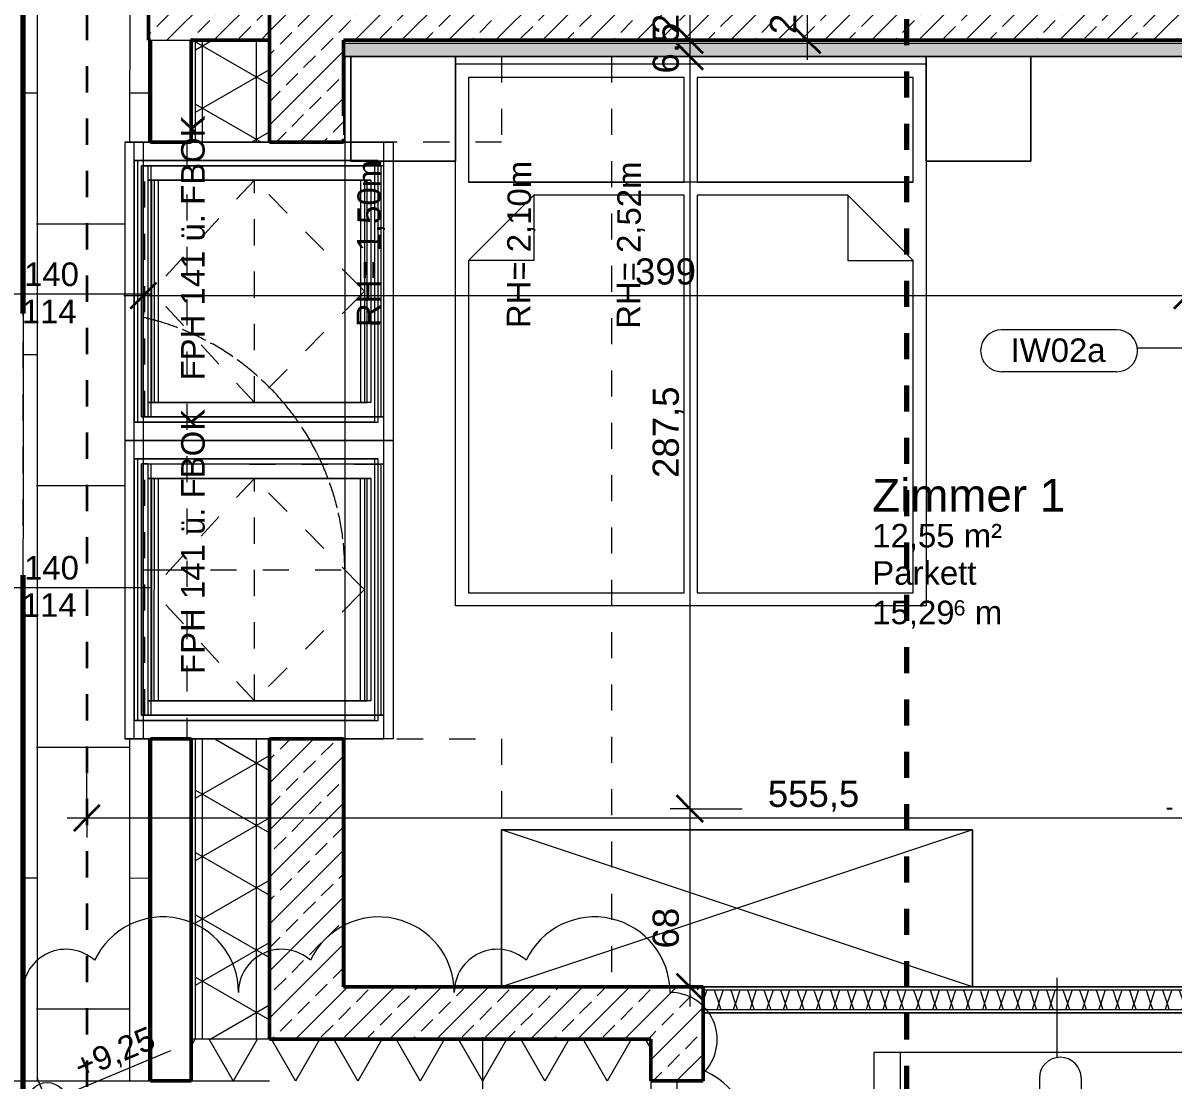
# Model space of a CAD drawing. Header units: metres. Extents: x -67.4 to -27.2, y 43.9 to 89.6.
# Drawn here: x -54.348 to -49.952, y 71.719 to 75.762 of the extents above; entities that cross this region are included whole.
import ezdxf

# ---------------------------------------------------------------- set-up
doc = ezdxf.new("R2010")
doc.units = ezdxf.units.M
for name, pattern in [('Achse', [0.009, 0.005, -0.002, 0, -0.002]), ('Strich Punkt Mittel', [0.015875, 0.00635, -0.004763, 0, -0.004763]), ('Verdeckt', [0.003, 0.002, -0.001]), ('Verdeckt Oben', [0.00225, 0.0015, -0.00075])]:
    doc.linetypes.add(name, pattern=pattern)
for name, color, linetype, lineweight in [('A-DETL-GENF_', 92, 'Continuous', 13), ('A-GLAZ-IDEN_', 152, 'Continuous', 9), ('A-ROOF', 132, 'Continuous', 35), ('A-ROOF-FNSH', 132, 'Continuous', 35), ('A-ROOF-PATT', 132, 'Continuous', 35), ('A_2D', 7, 'Continuous', 13), ('A_Bemassung-50_', 4, 'Continuous', 9), ('A_Bemassung_', 4, 'Continuous', 9), ('A_Beschriftung_', 7, 'Continuous', 9), ('A_Dach', 7, 'Continuous', 13), ('A_Decken', 8, 'Continuous', 13), ('A_Fenster', 7, 'Continuous', 13), ('A_Moebel', 6, 'Continuous', 13), ('A_Raeume', 7, 'Continuous', 13), ('A_Raeume_', 7, 'Continuous', 5), ('A_Raeume_Beschriftung_', 7, 'Continuous', 9), ('A_Raster_', 1, 'Continuous', 9), ('A_Waende', 7, 'Continuous', 13), ('G-ANNO-DIMS_', 111, 'Continuous', 9), ('G-ANNO-REVC_', 71, 'Continuous', 9), ('G-ANNO-SYMB_', 111, 'Continuous', 9), ('Text', 90, 'Continuous', 9)]:
    doc.layers.add(name, color=color, linetype=linetype, lineweight=lineweight)
doc.styles.add('Arial_2', font='arial.ttf', dxfattribs={"height": 0.09})
doc.styles.add('Arial_3', font='arial.ttf', dxfattribs={"height": 0.05849})
doc.styles.add('Arial_4', font='arial.ttf', dxfattribs={"height": 0.125})
doc.styles.add('Arial_5', font='arial.ttf', dxfattribs={"height": 0.1})
doc.dimstyles.new('WGA-Bemaßung', dxfattribs={"dimscale": 0.3048, "dimtxt": 0.102026, "dimasz": 0.328084, "dimexe": 0.246063, "dimexo": 0.0625, "dimgap": 0.04101, "dimtad": 1, "dimdec": 1, "dimlfac": 100, "dimrnd": 0.5, "dimdsep": 46, "dimtxsty": 'Arial_5', "dimblk1": 'OBLIQUE', "dimblk2": 'OBLIQUE', "dimsah": 1, "dimcen": 0.09, "dimdle": 0.246063, "dimazin": 2, "dimtfac": 1, "dimtdec": 4, "dimtix": 1, "dimtmove": 0, "dimatfit": 3, "dimfxl": 0.656168, "dimfxlon": 1, "dimtvp": 1, "dimtolj": 1, "dimtzin": 0, "dimarcsym": 2})
doc.dimstyles.new('WGA-Bemaßung_4', dxfattribs={"dimscale": 0.3048, "dimtxt": 0.102026, "dimasz": 0.328084, "dimexe": 0.246063, "dimexo": 0.0625, "dimgap": 0.04101, "dimtad": 1, "dimdec": 1, "dimlfac": 100, "dimrnd": 0.5, "dimdsep": 46, "dimtxsty": 'Arial_5', "dimblk1": 'OBLIQUE', "dimblk2": 'OBLIQUE', "dimsah": 1, "dimcen": 0.09, "dimdle": 0.246063, "dimazin": 2, "dimtfac": 1, "dimtdec": 4, "dimtix": 1, "dimtmove": 2, "dimatfit": 3, "dimfxl": 0.656168, "dimfxlon": 1, "dimtvp": 1, "dimtolj": 1, "dimtzin": 0, "dimarcsym": 2})
doc.dimstyles.new('WGA-Bemaßung_5', dxfattribs={"dimscale": 0.3048, "dimtxt": 0.102026, "dimasz": 0.328084, "dimexe": 0.246063, "dimexo": 0.0625, "dimgap": 0.04101, "dimtad": 1, "dimdec": 1, "dimlfac": 100, "dimrnd": 0.5, "dimdsep": 46, "dimtxsty": 'Arial_5', "dimblk1": 'OBLIQUE', "dimblk2": 'OBLIQUE', "dimsah": 1, "dimcen": 0.09, "dimdle": 0.246063, "dimazin": 2, "dimtfac": 1, "dimtdec": 4, "dimtix": 1, "dimtmove": 0, "dimatfit": 3, "dimfxl": 0.656168, "dimfxlon": 1, "dimtvp": 1, "dimtolj": 1, "dimtzin": 0, "dimarcsym": 2})
pattern_1 = [(45, (0, 0), (-0.08980256, 0.08980256), []), (45, (0.0898, 0), (-0.08980256, 0.08980256), [0.0635, -0.03175])]

# ---------------------------------------------------------------- blocks, each defined once
blk = doc.blocks.new('Moeb_Schrank - Schrank_2m_60cm-3841141-263_PP_03DG_BT2')
at = {"layer": 'A_Moebel', "color": 8}
for p, q in [((0, 0), (1.8, -0.6)), ((0, -0.6), (1.8, 0)), ((1.8, 0), (0, 0)), ((0, 0), (0, -0.6)), ((0, -0.6), (0, 0)), ((0, 0), (1.0296, 0)), ((1.8, -0.6), (1.8, 0)), ((1.8, -0.0001), (1.8, -0.6)), ((0, -0.6), (1.8, -0.6)), ((1.8, -0.6), (0, -0.6))]:
    blk.add_line(p, q, dxfattribs=at)
blk = doc.blocks.new('Moeb_Bett - Doppelbett 180x210-3788404-263_PP_03DG_BT2')
at = {"layer": 'A_Moebel', "color": 8}
for p, q in [((-0.9, 1.05), (0.9, 1.05)), ((-0.9, -1.05), (-0.9, 1.05)), ((0.9, 1.05), (0.9, -1.05)), ((-0.025, 1), (-0.85, 1)), ((-0.85, 1), (-0.85, -0.27)), ((-0.025, -0.52), (-0.025, 1)), ((0.85, 1), (0.025, 1)), ((0.025, 1), (0.025, -0.52)), ((0.85, -0.27), (0.85, 1)), ((-0.6, -0.27), (-0.85, -0.27)), ((-0.85, -0.27), (-0.6, -0.52)), ((-0.6, -0.52), (-0.6, -0.27)), ((0.6, -0.27), (0.85, -0.27)), ((0.6, -0.52), (0.6, -0.27)), ((0.85, -0.27), (0.6, -0.52)), ((-0.6, -0.52), (-0.025, -0.52)), ((0.025, -0.52), (0.6, -0.52)), ((-0.025, -0.57), (-0.85, -0.57)), ((-0.85, -0.57), (-0.85, -0.97)), ((-0.85, -0.57), (0.85, -0.57)), ((-0.025, -0.97), (-0.025, -0.57)), ((0.85, -0.57), (0.025, -0.57)), ((0.025, -0.57), (0.025, -0.97)), ((0.85, -0.97), (0.85, -0.57)), ((-0.9, -0.65), (-1.3, -0.65)), ((-1.3, -0.65), (-1.3, -1.05)), ((-1.3, -1.05), (-1.3, -0.65)), ((-1.3, -0.65), (-0.9, -0.65)), ((-0.9, -1.05), (-0.9, -0.65)), ((-0.9, -0.65), (-0.9, -1.05)), ((1.1383, -0.65), (0.9, -0.65)), ((0.9, -0.65), (0.9, -1.05)), ((0.9, -1.05), (0.9, -0.65)), ((0.9, -0.65), (1.1383, -0.65)), ((1.1949, -0.65), (1.1383, -0.65)), ((1.1383, -0.65), (1.1949, -0.65)), ((1.3, -0.65), (1.1949, -0.65)), ((1.1949, -0.65), (1.3, -0.65)), ((1.3, -0.6525), (1.3, -0.65)), ((1.3, -0.65), (1.3, -0.6525)), ((1.3, -0.7225), (1.3, -0.6525)), ((1.3, -0.6525), (1.3, -0.7225)), ((1.3, -1.05), (1.3, -0.7225)), ((1.3, -0.7225), (1.3, -1.05)), ((-0.85, -0.97), (-0.025, -0.97)), ((0.025, -0.97), (0.85, -0.97)), ((-1.1092, -1.05), (-0.9, -1.05)), ((-0.9, -1.05), (-1.1092, -1.05)), ((-0.9, -1.02), (0.9, -1.02)), ((0.9, -1.05), (0.9801, -1.05)), ((0.9801, -1.05), (0.9, -1.05))]:
    blk.add_line(p, q, dxfattribs=at)
blk = doc.blocks.new('Fens_Dach_1tlg1 - KF_1140X1400-V7-263_PP_03DG_BT2')
at = {"layer": 'A_Fenster'}
for p, q in [((-53.9589, 75.3067), (-53.9589, 74.1667)), ((-52.9689, 75.3066), (-53.9589, 75.3067)), ((-53.9589, 75.3067), (-53.9235, 75.3067)), ((-53.9235, 75.3067), (-52.9336, 75.3066)), ((-53.9235, 75.2367), (-53.9235, 75.3067)), ((-52.969, 74.1666), (-52.9689, 75.3066)), ((-52.9336, 75.3066), (-52.9689, 75.3066)), ((-52.9336, 75.3066), (-52.9336, 74.1666)), ((-53.9236, 74.2367), (-53.9235, 75.2367)), ((-53.9235, 75.2367), (-53.9236, 74.2367)), ((-53.9235, 75.2367), (-53.0043, 75.2366)), ((-53.9094, 75.2367), (-53.9235, 75.2367)), ((-53.9094, 74.2367), (-53.9094, 75.2367)), ((-52.9901, 75.2366), (-53.9094, 75.2367)), ((-53.0043, 75.2366), (-52.9901, 75.2366)), ((-53.0043, 75.2366), (-53.0043, 74.2366)), ((-52.9902, 74.2366), (-52.9901, 75.2366)), ((-53.8953, 74.2567), (-53.8952, 75.2167)), ((-53.8952, 75.2167), (-53.8953, 74.2567)), ((-53.8952, 75.2167), (-53.0043, 75.2166)), ((-53.8952, 75.2167), (-53.8599, 75.2167)), ((-53.8952, 75.2167), (-53.0043, 75.2166)), ((-53.8705, 75.2167), (-53.8952, 75.2167)), ((-53.8705, 75.2167), (-53.8705, 75.1617)), ((-53.0043, 75.2166), (-53.8705, 75.2167)), ((-53.8599, 75.2167), (-53.8599, 74.2567)), ((-53.0043, 75.2166), (-53.8599, 75.2167)), ((-53.0043, 75.2166), (-53.0043, 74.2566)), ((-52.9901, 75.2166), (-53.0043, 75.2166)), ((-52.9901, 75.2166), (-53.0043, 75.2166)), ((-53.0043, 75.2166), (-52.9901, 75.2166)), ((-53.0043, 75.2166), (-53.0043, 74.2566)), ((-52.9901, 75.2166), (-53.0043, 75.2166)), ((-52.9795, 75.2166), (-52.9901, 75.2166)), ((-52.9689, 75.2166), (-52.9901, 75.2166)), ((-52.9901, 75.2166), (-52.9795, 75.2166)), ((-52.9795, 75.2166), (-52.9901, 75.2166)), ((-52.9796, 74.2566), (-52.9795, 75.2166)), ((-52.9689, 75.2166), (-52.9795, 75.2166)), ((-52.969, 74.2566), (-52.9689, 75.2166)), ((-53.8705, 75.1617), (-53.8705, 74.3117)), ((-53.8705, 75.1617), (-53.856, 75.1617)), ((-53.8705, 75.1617), (-53.8705, 74.3117)), ((-53.0573, 75.1616), (-53.8705, 75.1617)), ((-53.8461, 75.1617), (-53.856, 75.1617)), ((-53.856, 75.1617), (-53.0428, 75.1616)), ((-53.856, 74.3117), (-53.856, 75.1617)), ((-53.856, 75.1617), (-53.8316, 75.1617)), ((-53.0329, 75.1616), (-53.8461, 75.1617)), ((-53.8461, 74.3117), (-53.8461, 75.1617)), ((-53.8316, 75.1617), (-53.0329, 75.1616)), ((-53.8316, 75.1617), (-53.8316, 74.3117)), ((-53.0184, 75.1616), (-53.0573, 75.1616)), ((-53.0573, 74.3116), (-53.0573, 75.1616)), ((-53.0428, 75.1616), (-53.0429, 74.3116)), ((-53.0428, 75.1616), (-53.0329, 75.1616)), ((-53.033, 74.3116), (-53.0329, 75.1616)), ((-53.0329, 75.1616), (-53.0184, 75.1616)), ((-53.0184, 75.1616), (-53.0185, 74.3116)), ((-53.856, 74.3117), (-53.8705, 74.3117)), ((-53.8705, 74.3117), (-53.8705, 74.2567)), ((-53.8705, 74.3117), (-53.0573, 74.3116)), ((-53.0429, 74.3116), (-53.856, 74.3117)), ((-53.856, 74.3117), (-53.8461, 74.3117)), ((-53.8316, 74.3117), (-53.856, 74.3117)), ((-53.8461, 74.3117), (-53.033, 74.3116)), ((-53.033, 74.3116), (-53.8316, 74.3117)), ((-53.0185, 74.3116), (-53.0573, 74.3116)), ((-53.033, 74.3116), (-53.0429, 74.3116)), ((-53.0185, 74.3116), (-53.033, 74.3116)), ((-53.9236, 74.1667), (-53.9236, 74.2367)), ((-53.0043, 74.2366), (-53.9236, 74.2367)), ((-53.9236, 74.2367), (-53.9094, 74.2367)), ((-53.9094, 74.2367), (-52.9902, 74.2366)), ((-53.0043, 74.2566), (-53.8953, 74.2567)), ((-53.8599, 74.2567), (-53.8953, 74.2567)), ((-53.0043, 74.2566), (-53.8953, 74.2567)), ((-53.8953, 74.2567), (-53.8705, 74.2567)), ((-53.8705, 74.2567), (-53.0043, 74.2566)), ((-53.8599, 74.2567), (-53.0043, 74.2566)), ((-53.0043, 74.2566), (-52.9902, 74.2566)), ((-52.9902, 74.2566), (-53.0043, 74.2566)), ((-53.0043, 74.2566), (-52.9902, 74.2566)), ((-53.0043, 74.2566), (-52.9902, 74.2566)), ((-53.0043, 74.2366), (-52.9902, 74.2366)), ((-52.9902, 74.2566), (-52.9796, 74.2566)), ((-52.969, 74.2566), (-52.9902, 74.2566)), ((-52.9902, 74.2566), (-52.9796, 74.2566)), ((-52.9902, 74.2566), (-52.9796, 74.2566)), ((-52.9796, 74.2566), (-52.969, 74.2566)), ((-53.9589, 74.1667), (-52.969, 74.1666)), ((-53.9236, 74.1667), (-53.9589, 74.1667)), ((-52.9336, 74.1666), (-53.9236, 74.1667)), ((-52.9336, 74.1666), (-52.969, 74.1666))]:
    blk.add_line(p, q, dxfattribs=at)
at = {"layer": 'A_Fenster', "linetype": 'Verdeckt', "lineweight": 5}
for p, q in [((-53.8825, 75.2167), (-53.0043, 75.2166)), ((-53.8825, 74.2567), (-53.8825, 75.2167)), ((-53.0043, 75.2166), (-52.9916, 75.2166)), ((-52.9916, 75.2166), (-52.9916, 74.2566)), ((-53.4636, 75.1617), (-53.856, 74.7367)), ((-53.4636, 74.3117), (-53.4636, 75.1617)), ((-53.0573, 74.7513), (-53.4636, 75.1617)), ((-53.0428, 74.7366), (-53.0573, 74.7513)), ((-53.4636, 74.3117), (-53.856, 74.7367)), ((-53.0573, 74.722), (-53.4636, 74.3117)), ((-53.0428, 74.7366), (-53.0573, 74.722)), ((-53.0043, 74.2566), (-53.8825, 74.2567)), ((-52.9916, 74.2566), (-53.0043, 74.2566))]:
    blk.add_line(p, q, dxfattribs=at)
blk = doc.blocks.new('Fens_Dach_1tlg1 - KF_1140X1400-V8-263_PP_03DG_BT2')
at = {"layer": 'A_Fenster'}
for p, q in [((-53.9589, 74.1667), (-53.9589, 73.0267)), ((-52.969, 74.1666), (-53.9589, 74.1667)), ((-53.9589, 74.1667), (-53.9236, 74.1667)), ((-53.9236, 74.1667), (-52.9336, 74.1666)), ((-53.9236, 74.0967), (-53.9236, 74.1667)), ((-52.969, 73.0266), (-52.969, 74.1666)), ((-52.9336, 74.1666), (-52.969, 74.1666)), ((-52.9336, 74.1666), (-52.9336, 73.0266)), ((-53.9236, 73.0967), (-53.9236, 74.0967)), ((-53.9236, 74.0967), (-53.0043, 74.0966)), ((-53.9236, 74.0967), (-53.9236, 73.0967)), ((-53.9094, 74.0967), (-53.9236, 74.0967)), ((-53.9094, 73.0967), (-53.9094, 74.0967)), ((-52.9902, 74.0966), (-53.9094, 74.0967)), ((-53.0043, 74.0966), (-53.0044, 73.0966)), ((-53.0043, 74.0966), (-52.9902, 74.0966)), ((-52.9902, 73.0966), (-52.9902, 74.0966)), ((-53.8953, 74.0767), (-53.0043, 74.0766)), ((-53.8953, 73.1167), (-53.8953, 74.0767)), ((-53.8953, 74.0767), (-53.8599, 74.0767)), ((-53.8953, 74.0767), (-53.0043, 74.0766)), ((-53.8953, 74.0767), (-53.8953, 73.1167)), ((-53.8705, 74.0767), (-53.8953, 74.0767)), ((-53.8705, 74.0767), (-53.8705, 74.0217)), ((-53.0043, 74.0766), (-53.8705, 74.0767)), ((-53.8599, 74.0767), (-53.86, 73.1167)), ((-53.0043, 74.0766), (-53.8599, 74.0767)), ((-53.0043, 74.0766), (-53.0044, 73.1166)), ((-53.0043, 74.0766), (-53.0044, 73.1166)), ((-52.9902, 74.0766), (-53.0043, 74.0766)), ((-52.9902, 74.0766), (-53.0043, 74.0766)), ((-53.0043, 74.0766), (-52.9902, 74.0766)), ((-52.9902, 74.0766), (-53.0043, 74.0766)), ((-52.9796, 74.0766), (-52.9902, 74.0766)), ((-52.969, 74.0766), (-52.9902, 74.0766)), ((-52.9902, 74.0766), (-52.9796, 74.0766)), ((-52.9796, 74.0766), (-52.9902, 74.0766)), ((-52.969, 74.0766), (-52.9796, 74.0766)), ((-52.9796, 73.1166), (-52.9796, 74.0766)), ((-52.969, 73.1166), (-52.969, 74.0766)), ((-53.8705, 74.0217), (-53.8706, 73.1717)), ((-53.8705, 74.0217), (-53.8706, 73.1717)), ((-53.8705, 74.0217), (-53.856, 74.0217)), ((-53.0574, 74.0216), (-53.8705, 74.0217)), ((-53.8561, 73.1717), (-53.856, 74.0217)), ((-53.8461, 74.0217), (-53.856, 74.0217)), ((-53.856, 74.0217), (-53.0429, 74.0216)), ((-53.856, 74.0217), (-53.8316, 74.0217)), ((-53.8462, 73.1717), (-53.8461, 74.0217)), ((-53.033, 74.0216), (-53.8461, 74.0217)), ((-53.8316, 74.0217), (-53.8317, 73.1717)), ((-53.8316, 74.0217), (-53.033, 74.0216)), ((-53.0185, 74.0216), (-53.0574, 74.0216)), ((-53.0574, 73.1716), (-53.0574, 74.0216)), ((-53.0429, 74.0216), (-53.033, 74.0216)), ((-53.0429, 74.0216), (-53.0429, 73.1716)), ((-53.033, 73.1716), (-53.033, 74.0216)), ((-53.033, 74.0216), (-53.0185, 74.0216)), ((-53.0185, 74.0216), (-53.0185, 73.1716)), ((-53.8561, 73.1717), (-53.8706, 73.1717)), ((-53.8706, 73.1717), (-53.8706, 73.1167)), ((-53.8706, 73.1717), (-53.0574, 73.1716)), ((-53.0429, 73.1716), (-53.8561, 73.1717)), ((-53.8561, 73.1717), (-53.8462, 73.1717)), ((-53.8317, 73.1717), (-53.8561, 73.1717)), ((-53.8462, 73.1717), (-53.033, 73.1716)), ((-53.033, 73.1716), (-53.8317, 73.1717)), ((-53.0185, 73.1716), (-53.0574, 73.1716)), ((-53.033, 73.1716), (-53.0429, 73.1716)), ((-53.0185, 73.1716), (-53.033, 73.1716)), ((-53.0044, 73.1166), (-53.8953, 73.1167)), ((-53.86, 73.1167), (-53.8953, 73.1167)), ((-53.0044, 73.1166), (-53.8953, 73.1167)), ((-53.8953, 73.1167), (-53.8706, 73.1167)), ((-53.8706, 73.1167), (-53.0044, 73.1166)), ((-53.86, 73.1167), (-53.0044, 73.1166)), ((-53.0044, 73.1166), (-52.9902, 73.1166)), ((-52.9902, 73.1166), (-53.0044, 73.1166)), ((-53.0044, 73.1166), (-52.9902, 73.1166)), ((-53.0044, 73.1166), (-52.9902, 73.1166)), ((-52.9902, 73.1166), (-52.9796, 73.1166)), ((-52.969, 73.1166), (-52.9902, 73.1166)), ((-52.9902, 73.1166), (-52.9796, 73.1166)), ((-52.9902, 73.1166), (-52.9796, 73.1166)), ((-52.9796, 73.1166), (-52.969, 73.1166)), ((-53.9236, 73.0267), (-53.9236, 73.0967)), ((-53.0044, 73.0966), (-53.9236, 73.0967)), ((-53.9236, 73.0967), (-53.9094, 73.0967)), ((-53.9094, 73.0967), (-52.9902, 73.0966)), ((-53.0044, 73.0966), (-52.9902, 73.0966)), ((-53.9589, 73.0267), (-52.969, 73.0266)), ((-53.9236, 73.0267), (-53.9589, 73.0267)), ((-52.9336, 73.0266), (-53.9236, 73.0267)), ((-52.9336, 73.0266), (-52.969, 73.0266))]:
    blk.add_line(p, q, dxfattribs=at)
at = {"layer": 'A_Fenster', "linetype": 'Verdeckt', "lineweight": 5}
for p, q in [((-53.8826, 73.1167), (-53.8825, 74.0767)), ((-53.8825, 74.0767), (-53.0043, 74.0766)), ((-53.0043, 74.0766), (-52.9916, 74.0766)), ((-52.9916, 74.0766), (-52.9916, 73.1166)), ((-53.4636, 74.0217), (-53.856, 73.5967)), ((-53.4636, 73.1717), (-53.4636, 74.0217)), ((-53.0574, 73.6113), (-53.4636, 74.0217)), ((-53.0429, 73.5966), (-53.0574, 73.6113)), ((-53.4636, 73.1717), (-53.856, 73.5967)), ((-53.0574, 73.582), (-53.4636, 73.1717)), ((-53.0429, 73.5966), (-53.0574, 73.582)), ((-53.0044, 73.1166), (-53.8826, 73.1167)), ((-52.9916, 73.1166), (-53.0044, 73.1166))]:
    blk.add_line(p, q, dxfattribs=at)
blk = doc.blocks.new('Fens_1tlg_OL - DF_OL_DK_1120x2400-V13-263_PP_03DG_BT2')
at = {"layer": 'A_Fenster', "linetype": 'Verdeckt Oben', "lineweight": 5}
blk.add_line((-0.525, 0.26), (0.525, 0.26), dxfattribs=at)
at = {"layer": 'A_Fenster', "linetype": 'Verdeckt', "lineweight": 5}
for p, q in [((-0.495, -0.2), (-0.495, -0.2283)), ((-0.495, -0.2283), (-0.495, -0.2322)), ((-0.495, -0.2322), (-0.495, -0.2566)), ((-0.495, -0.2566), (-0.495, -0.9699))]:
    blk.add_line(p, q, dxfattribs=at)
for start, end in [(345.4647, 347.1501), (339.2308, 343.7491), (343.7491, 345.2288), (345.2288, 345.4647), (332.3077, 339.2308), (325.3846, 332.3077), (318.4615, 325.3846), (311.5385, 318.4615), (306.2791, 311.5385), (304.8078, 306.2791), (297.6923, 304.6154), (304.6154, 304.8078), (294.1947, 295.4648), (295.4648, 297.6923), (283.8462, 290.7692), (290.7692, 294.1947), (270.1162, 276.9231), (276.9231, 283.8462)]:
    blk.add_arc((-0.495, 0.02), 0.99, start, end, dxfattribs=at)
blk = doc.blocks.new('Moeb_Sofa - Sofa 180x90-1543569-263_PP_03DG_BT2')
at = {"layer": 'A_Moebel', "color": 8}
for p, q in [((0.9, 0.45), (-0.9, 0.45)), ((-0.9, 0.45), (-0.9, -0.45)), ((-0.8, 0.45), (-0.8, -0.45)), ((0.8, 0.45), (0.8, -0.45)), ((0.9, -0.45), (0.9, 0.45)), ((-0.8, 0.3), (0.8, 0.3)), ((0, 0.3), (0, -0.45)), ((-0.9, -0.45), (0.9, -0.45))]:
    blk.add_line(p, q, dxfattribs=at)
blk = doc.blocks.new('Dtai_Fluchtlinie_Grenzlinie - Dtai_Grenzlinie-5920249-263_PP_03DG_BT2')
at = {"layer": 'A-DETL-GENF_', "lineweight": 70}
for p, q in [((24.45, 0), (26.45, 0)), ((27.45, 0), (29.45, 0))]:
    blk.add_line(p, q, dxfattribs=at)
blk = doc.blocks.new('BS_Wand_Lollipop - links_unten-2026911-263_PP_03DG_BT2')
at = {"layer": 'A_Beschriftung_'}
for p, q in [((-0.00467, 0.001367), (-0.01347, 0.001367)), ((-0.003087, 0), (0.003, 0)), ((-0.00467, -0.001833), (-0.01347, -0.001833))]:
    blk.add_line(p, q, dxfattribs=at)
for centre, start, end in [((-0.01347, -0.000233), 90, 270), ((-0.00467, -0.000233), 270, 90)]:
    blk.add_arc(centre, 0.0016, start, end, dxfattribs=at)
blk = doc.blocks.new('BS_Fens_DFF - oben-7646409-263_PP_03DG_BT2')
at = {"layer": 'A-GLAZ-IDEN_'}
for p, q in [((0, 0.010761), (0, 0.013107)), ((0, 0.000124), (0, 0.010761))]:
    blk.add_line(p, q, dxfattribs=at)
blk = doc.blocks.new('DIMBLOCK196-263_PP_03DG_BT2')
at = {"layer": 'A_Bemassung-50_', "transparency": 16777216}
for p, q in [((-53.8882, 74.7202), (-53.8882, 74.9202)), ((-49.8979, 74.7201), (-49.8979, 74.7951)), ((-53.9632, 74.7202), (-49.8979, 74.7201)), ((-53.8882, 74.7202), (-53.8882, 74.6452)), ((-49.8979, 74.7201), (-49.8979, 74.5201))]:
    blk.add_line(p, q, dxfattribs=at)
at = {"layer": 'A_Bemassung-50_', "lineweight": 35, "transparency": 16777216}
for p, q in [((-53.8882, 74.7202), (-53.8382, 74.7702)), ((-49.8979, 74.7201), (-49.8479, 74.7701)), ((-53.8882, 74.7202), (-53.9382, 74.6702)), ((-49.8979, 74.7201), (-49.9479, 74.6701))]:
    blk.add_line(p, q, dxfattribs=at)
at = {"layer": 'A_Bemassung-50_', "color": 0, "transparency": 16777216, "insert": (-52.0084, 74.8625), "char_height": 0.1, "width": 0.276883, "attachment_point": 1, "rotation": 359.9983, "line_spacing_factor": 0.941778, "style": 'Arial_5'}
blk.add_mtext('399', dxfattribs=at)
blk = doc.blocks.new('_Oblique')
at = {"color": 0, "linetype": 'ByBlock', "lineweight": -2}
blk.add_line((-0.5, -0.5), (0.5, 0.5), dxfattribs=at)
blk = doc.blocks.new('DIMBLOCK337-263_PP_03DG_BT2')
at = {"layer": 'A_Bemassung-50_', "lineweight": 35, "transparency": 16777216}
for p, q in [((-51.7986, 75.8966), (-51.8486, 75.9466)), ((-51.7986, 75.8966), (-51.7486, 75.8466)), ((-51.7987, 75.6966), (-51.8487, 75.7466)), ((-51.7987, 75.6966), (-51.7487, 75.6466))]:
    blk.add_line(p, q, dxfattribs=at)
at = {"layer": 'A_Bemassung-50_', "transparency": 16777216}
for p, q in [((-51.7986, 75.9716), (-51.7987, 75.6966)), ((-51.7986, 75.8966), (-51.8736, 75.8966)), ((-51.7986, 75.8966), (-51.5986, 75.8966)), ((-51.7987, 75.6966), (-51.8737, 75.6966)), ((-51.7987, 75.6966), (-51.5987, 75.6966))]:
    blk.add_line(p, q, dxfattribs=at)
at = {"layer": 'A_Bemassung-50_', "color": 0, "transparency": 16777216, "insert": (-51.941, 75.7197), "char_height": 0.1, "width": 0.184588, "attachment_point": 1, "rotation": 90, "line_spacing_factor": 0.941778, "style": 'Arial_5'}
blk.add_mtext('20', dxfattribs=at)
blk = doc.blocks.new('DIMBLOCK338-263_PP_03DG_BT2')
at = {"layer": 'A_Bemassung-50_', "lineweight": 35, "transparency": 16777216}
for p, q in [((-51.7987, 75.6966), (-51.8487, 75.7466)), ((-51.7987, 75.6341), (-51.8487, 75.6841)), ((-51.7987, 75.6966), (-51.7487, 75.6466)), ((-51.7987, 75.6341), (-51.7487, 75.5841))]:
    blk.add_line(p, q, dxfattribs=at)
at = {"layer": 'A_Bemassung-50_', "transparency": 16777216}
for p, q in [((-51.7987, 75.6966), (-51.8737, 75.6966)), ((-51.7987, 75.6966), (-51.7987, 75.6341)), ((-51.7987, 75.6966), (-51.5987, 75.6966)), ((-51.7987, 75.6341), (-51.8737, 75.6341)), ((-51.7987, 75.6341), (-51.5987, 75.6341))]:
    blk.add_line(p, q, dxfattribs=at)
at = {"layer": 'A_Bemassung-50_', "color": 0, "transparency": 16777216, "insert": (-51.941, 75.5688), "char_height": 0.1, "width": 0.231677, "attachment_point": 1, "rotation": 90, "line_spacing_factor": 0.941778, "style": 'Arial_5'}
blk.add_mtext('6,5', dxfattribs=at)
blk = doc.blocks.new('DIMBLOCK339-263_PP_03DG_BT2')
at = {"layer": 'A_Bemassung-50_', "lineweight": 35, "transparency": 16777216}
for p, q in [((-51.7987, 75.6341), (-51.8487, 75.6841)), ((-51.7987, 75.6341), (-51.7487, 75.5841)), ((-51.7987, 72.7594), (-51.8487, 72.8094)), ((-51.7987, 72.7594), (-51.7487, 72.7094))]:
    blk.add_line(p, q, dxfattribs=at)
at = {"layer": 'A_Bemassung-50_', "transparency": 16777216}
for p, q in [((-51.7987, 75.6341), (-51.8737, 75.6341)), ((-51.7987, 75.6341), (-51.7987, 72.7594)), ((-51.7987, 75.6341), (-51.5987, 75.6341)), ((-51.7987, 72.7594), (-51.8737, 72.7594)), ((-51.7987, 72.7594), (-51.5987, 72.7594))]:
    blk.add_line(p, q, dxfattribs=at)
at = {"layer": 'A_Bemassung-50_', "color": 0, "transparency": 16777216, "insert": (-51.941, 74.0233), "char_height": 0.1, "width": 0.416266, "attachment_point": 1, "rotation": 90, "line_spacing_factor": 0.941778, "style": 'Arial_5'}
blk.add_mtext('287,5', dxfattribs=at)
blk = doc.blocks.new('DIMBLOCK340-263_PP_03DG_BT2')
at = {"layer": 'A_Bemassung-50_', "lineweight": 35, "transparency": 16777216}
for p, q in [((-51.7987, 72.7594), (-51.8487, 72.8094)), ((-51.7987, 72.7594), (-51.7487, 72.7094)), ((-51.7988, 72.0788), (-51.8488, 72.1288)), ((-51.7988, 72.0788), (-51.7488, 72.0288))]:
    blk.add_line(p, q, dxfattribs=at)
at = {"layer": 'A_Bemassung-50_', "transparency": 16777216}
for p, q in [((-51.7987, 72.7594), (-51.8737, 72.7594)), ((-51.7987, 72.7594), (-51.7988, 72.0038)), ((-51.7987, 72.7594), (-51.5987, 72.7594)), ((-51.7988, 72.0789), (-51.8738, 72.0789)), ((-51.7988, 72.0789), (-51.5988, 72.0788))]:
    blk.add_line(p, q, dxfattribs=at)
at = {"layer": 'A_Bemassung-50_', "color": 0, "transparency": 16777216, "insert": (-51.9411, 72.2252), "char_height": 0.1, "width": 0.184588, "attachment_point": 1, "rotation": 90, "line_spacing_factor": 0.941778, "style": 'Arial_5'}
blk.add_mtext('68', dxfattribs=at)
blk = doc.blocks.new('DIMBLOCK405-263_PP_03DG_BT2')
at = {"layer": 'A_Bemassung-50_', "transparency": 16777216}
for p, q in [((-54.1041, 72.7241), (-54.1041, 72.9241)), ((-48.5505, 72.7239), (-48.5505, 72.9239)), ((-54.1791, 72.7241), (-48.5505, 72.7239)), ((-54.1041, 72.7241), (-54.1041, 72.6491)), ((-48.5505, 72.7239), (-48.5505, 72.6489))]:
    blk.add_line(p, q, dxfattribs=at)
at = {"layer": 'A_Bemassung-50_', "lineweight": 35, "transparency": 16777216}
for p, q in [((-54.1041, 72.7241), (-54.0541, 72.7741)), ((-48.5505, 72.7239), (-48.5005, 72.7739)), ((-54.1041, 72.7241), (-54.1541, 72.6741)), ((-48.5505, 72.7239), (-48.6005, 72.6739))]:
    blk.add_line(p, q, dxfattribs=at)
at = {"layer": 'A_Bemassung-50_', "color": 0, "transparency": 16777216, "insert": (-51.5007, 72.8663), "char_height": 0.1, "width": 0.416266, "attachment_point": 1, "rotation": 359.9983, "line_spacing_factor": 0.941778, "style": 'Arial_5'}
blk.add_mtext('555,5', dxfattribs=at)
blk = doc.blocks.new('Family - ___-11913764-263_PP_03DG_BT2')
at = {"layer": 'G-ANNO-REVC_'}
for centre, radius, start, end in [((-22.2714, 87.3623), 0.165, 25.5497, 157.36), ((-21.9288, 87.2194), 0.2888, 337.36, 132.1512), ((-21.51, 87.0448), 0.165, 25.5497, 157.36), ((-21.1674, 86.9018), 0.2887, 337.36, 132.1512), ((-20.7486, 86.7272), 0.165, 25.5497, 157.36), ((-20.4059, 86.5843), 0.2887, 337.36, 132.1512), ((-20.2088, 86.3069), 0.1801, 295.5497, 67.36), ((-20.3648, 85.9328), 0.3152, 247.36, 42.1512)]:
    blk.add_arc(centre, radius, start, end, dxfattribs=at)
blk = doc.blocks.new('DIMBLOCK561-263_PP_03DG_BT2')
at = {"layer": 'A_Bemassung-50_', "lineweight": 35, "transparency": 16777216}
for p, q in [((-51.3499, 75.8966), (-51.3999, 75.9466)), ((-51.3499, 75.8966), (-51.2999, 75.8466)), ((-51.3499, 75.6965), (-51.3999, 75.7465)), ((-51.3499, 75.6965), (-51.2999, 75.6465))]:
    blk.add_line(p, q, dxfattribs=at)
at = {"layer": 'A_Bemassung-50_', "transparency": 16777216}
for p, q in [((-51.3499, 75.8966), (-51.4249, 75.8966)), ((-51.3499, 75.8966), (-51.3499, 75.6215)), ((-51.3499, 75.8966), (-51.1499, 75.8966)), ((-51.3499, 75.6965), (-51.4249, 75.6965)), ((-51.3499, 75.6965), (-51.1499, 75.6965))]:
    blk.add_line(p, q, dxfattribs=at)
at = {"layer": 'A_Bemassung-50_', "color": 0, "transparency": 16777216, "insert": (-51.4922, 75.7196), "char_height": 0.1, "width": 0.184588, "attachment_point": 1, "rotation": 90, "line_spacing_factor": 0.941778, "style": 'Arial_5'}
blk.add_mtext('20', dxfattribs=at)
blk = doc.blocks.new('Höhenkoten - 018-55644-263_PP_03DG_BT2')
at = {"layer": 'G-ANNO-DIMS_'}
for p, q in [((0, 0), (0, 0.002)), ((-0.002, 0), (0.010242, 0)), ((0, 0), (0, -0.002))]:
    blk.add_line(p, q, dxfattribs=at)
blk.add_circle((0, 0), 0.0015, dxfattribs=at)

msp = doc.modelspace()

# ---------------------------------------------------------------- hatches: boundary and pattern name
at = {"layer": 'A-ROOF-PATT', "lineweight": 5}
h = msp.add_hatch(dxfattribs=at)
h.set_pattern_fill('FP_13', color=256, style=0, pattern_type=2)
h.set_pattern_definition([(269.998, (-27.427, 20.993), (0.707075, -1.000025), [1, 0]), (269.998, (-27.073, 20.993), (0.707075, -1.000025), [1, 0]), (359.9983, (-27.78, 20.493), (0.70714, 0.999979), [0.35355, -0.35355]), (359.9983, (-27.427, 19.993), (0.70714, 0.999979), [0.35355, -0.35355])])
h.paths.add_polyline_path([(-53.8683, 71.7189), (-53.8683, 73.0267), (-53.9589, 73.0267), (-53.9589, 75.3067), (-53.8682, 75.3067), (-53.8682, 76.0567), (-54.1481, 76.0567), (-54.1481, 76.0467), (-54.1881, 76.0467), (-54.1882, 76.0567), (-54.3481, 76.0567), (-54.3482, 71.7189), (-54.0289, 71.7189)])
h = msp.add_hatch(dxfattribs=at)
h.set_pattern_fill('FP_2', color=127, style=0, pattern_type=2)
h.set_pattern_definition(pattern_1)
h.paths.add_polyline_path([(-53.1231, 71.8789), (-53.123, 71.8789), (-53.123, 73.0266), (-53.4058, 73.0266), (-53.4058, 71.8789), (-53.1932, 71.8789)])
h.paths.add_polyline_path([(-53.1229, 75.3066), (-53.1229, 75.8866), (-53.4057, 75.8867), (-53.4057, 75.3067), (-53.1932, 75.3066)])
h = msp.add_hatch(dxfattribs=at)
h.set_pattern_fill('FP_12', color=127, angle=-157.36, style=0, pattern_type=2)
h.set_pattern_definition([(269.998, (-53.86828, 73.88761), (0.20638, -7e-06), []), (329.998, (-53.86828, 73.88761), (0.103196, 0.178727), []), (29.998, (-53.86828, 73.88761), (-0.103184, 0.178734), [])])
h.paths.add_polyline_path([(-53.4058, 71.8789), (-53.4058, 73.0267), (-53.6886, 73.0266), (-53.6887, 71.8789)])
h.paths.add_polyline_path([(-53.4057, 75.3067), (-53.4057, 75.6967), (-53.6886, 75.6965), (-53.6886, 75.3067), (-53.611, 75.3067)])
at = {"layer": 'A_Waende', "lineweight": 5}
h = msp.add_hatch(dxfattribs=at)
h.set_pattern_fill('FP_2', color=250, style=0, pattern_type=2)
h.set_pattern_definition(pattern_1)
h.paths.add_polyline_path([(-50.5782, 75.6966), (-50.5782, 75.8766), (-50.5032, 75.8766), (-50.5032, 75.8966), (-53.8682, 75.8965), (-53.8682, 75.6967), (-53.4057, 75.6967), (-53.4057, 75.8867), (-53.1229, 75.8866), (-53.1229, 75.6966), (-50.6861, 75.6966)])
h = msp.add_hatch(dxfattribs=at)
h.set_pattern_fill('FP_2', color=250, style=0, pattern_type=2)
h.set_pattern_definition(pattern_1)
h.paths.add_polyline_path([(-45.2082, 75.6964), (-45.2082, 75.8764), (-45.7807, 75.8764), (-45.7807, 75.6964), (-45.2082, 75.6964)])
h.paths.add_polyline_path([(-46.8081, 75.6965), (-46.8007, 75.6965), (-46.8007, 75.8765), (-50.5782, 75.8765), (-50.5782, 75.6966), (-46.8082, 75.6965)])
h = msp.add_hatch(dxfattribs=at)
h.set_pattern_fill('FP_99', color=250, angle=-112.36, style=0, pattern_type=2)
h.set_pattern_definition([(224.998, (-50.64838, 75.69637), (-0.1270123, -0.2539954), [0.02245, -0.15715]), (224.998, (-50.69626, 75.58523), (-0.1270123, -0.2539954), [0.02245, -0.15715]), (224.998, (-50.71207, 75.69662), (-0.1270123, -0.2539954), [0.02245, -0.15715]), (224.998, (-50.75903, 75.5851), (-0.1270123, -0.2539954), [0.02245, -0.15715]), (251.563, (-50.66431, 75.6813), (-0.1270184, -0.5079932), [0.0502, -0.35141]), (251.563, (-50.680013, 75.63261), (-0.1270184, -0.5079932), [0.0502, -0.35141]), (251.563, (-50.72746, 75.680243), (-0.1270184, -0.5079932), [0.0502, -0.35141]), (251.563, (-50.743707, 75.63286), (-0.1270184, -0.5079932), [0.0502, -0.35141]), (314.998, (-50.66395, 75.584915), (-0.1269946, 0.2540043), [0.02245, -0.15715]), (314.998, (-50.71207, 75.69662), (-0.1269946, 0.2540043), [0.02245, -0.15715]), (314.998, (-50.727645, 75.585165), (-0.1269946, 0.2540043), [0.02245, -0.15715]), (314.998, (-50.77484, 75.69649), (-0.1269946, 0.2540043), [0.02245, -0.15715]), (288.433, (-50.680013, 75.63261), (-0.12698295, 0.5080021), [0.0502, -0.35141]), (288.433, (-50.696076, 75.68031), (-0.12698295, 0.5080021), [0.0502, -0.35141]), (288.433, (-50.743707, 75.63286), (-0.12698295, 0.5080021), [0.0502, -0.35141]), (288.433, (-50.75977, 75.68056), (-0.12698295, 0.5080021), [0.0502, -0.35141])])
h.paths.add_polyline_path([(-48.1332, 75.634), (-48.1332, 75.634), (-48.1332, 75.684), (-53.1229, 75.6841), (-53.1229, 75.6341), (-48.1782, 75.634)])
h = msp.add_hatch(dxfattribs=at)
h.set_pattern_fill('FP_2', color=250, style=0, pattern_type=2)
h.set_pattern_definition(pattern_1)
h.paths.add_polyline_path([(-52.7684, 71.8789), (-51.9483, 71.8789), (-51.9483, 72.0788), (-53.123, 72.0787), (-53.123, 71.8789), (-52.8633, 71.8789)])
h = msp.add_hatch(dxfattribs=at)
h.set_pattern_fill('FP_2', color=250, style=0, pattern_type=2)
h.set_pattern_definition(pattern_1)
h.paths.add_polyline_path([(-51.9483, 71.7189), (-51.7483, 71.7189), (-51.7483, 72.0788), (-51.9483, 72.0787), (-51.9483, 71.7208)])
h = msp.add_hatch(dxfattribs=at)
h.set_pattern_fill('FP_106', color=250, angle=-112.36, style=0, pattern_type=2)
h.set_pattern_definition([(224.998, (-50.38689, 72.078905), (-0.1270123, -0.2539954), [0.02245, -0.15715]), (224.998, (-50.43477, 71.96776), (-0.1270123, -0.2539954), [0.02245, -0.15715]), (224.998, (-50.45059, 72.07915), (-0.1270123, -0.2539954), [0.02245, -0.15715]), (224.998, (-50.49847, 71.96801), (-0.1270123, -0.2539954), [0.02245, -0.15715]), (251.563, (-50.403205, 72.062908), (-0.1270184, -0.5079932), [0.0502, -0.35141]), (251.563, (-50.418527, 72.015145), (-0.1270184, -0.5079932), [0.0502, -0.35141]), (251.563, (-50.465974, 72.062777), (-0.1270184, -0.5079932), [0.0502, -0.35141]), (251.563, (-50.48222, 72.015395), (-0.1270184, -0.5079932), [0.0502, -0.35141]), (314.998, (-50.40246, 71.96745), (-0.1269946, 0.254004), [0.02245, -0.15715]), (314.998, (-50.45059, 72.07915), (-0.1269946, 0.254004), [0.02245, -0.15715]), (314.998, (-50.46616, 71.9677), (-0.1269946, 0.254004), [0.02245, -0.15715]), (314.998, (-50.51374, 72.0781), (-0.1269946, 0.254004), [0.02245, -0.15715]), (288.433, (-50.418527, 72.015145), (-0.126983, 0.5080021), [0.0502, -0.35141]), (288.433, (-50.43459, 72.062842), (-0.126983, 0.5080021), [0.0502, -0.35141]), (288.433, (-50.48222, 72.015395), (-0.126983, 0.5080021), [0.0502, -0.35141]), (288.433, (-50.498283, 72.06309), (-0.126983, 0.5080021), [0.0502, -0.35141])])
h.paths.add_polyline_path([(-49.0257, 71.9912), (-49.0132, 71.9912), (-49.0132, 72.0662), (-51.7483, 72.0662), (-51.7483, 71.9913), (-49.8979, 71.9912)])
h = msp.add_hatch(dxfattribs=at)
h.set_pattern_fill('FP_10', color=250, angle=-157.36, style=0, pattern_type=2)
h.set_pattern_definition([(360, (-53.06767, 71.71866), (3e-15, 0.20637), []), (60, (-53.06767, 71.71866), (-0.17872, 0.103185), []), (120, (-53.06767, 71.71866), (-0.17872, -0.103185), [])])
h.paths.add_polyline_path([(-52.1083, 71.7189), (-51.9483, 71.7189), (-51.9483, 71.8789), (-53.7056, 71.8789), (-53.7056, 71.7189), (-52.1085, 71.7189)])

# ---------------------------------------------------------------- linework, layer by layer
at = {"layer": 'A-ROOF', "color": 10, "lineweight": 50}
for p, q in [((-53.8682, 75.8967), (-53.8682, 75.6967)), ((-53.4057, 75.8867), (-53.4057, 75.3067)), ((-53.8611, 75.3067), (-53.8611, 75.6967)), ((-53.7055, 75.3067), (-53.7055, 75.6967)), ((-53.1229, 75.4066), (-53.1229, 75.6966)), ((-53.8611, 75.3067), (-53.7055, 75.3067)), ((-53.4057, 75.3067), (-53.1229, 75.3066)), ((-53.7056, 73.0267), (-53.8612, 73.0267)), ((-53.8612, 71.7189), (-53.8612, 73.0267)), ((-53.7056, 71.7189), (-53.7056, 73.0267)), ((-53.1229, 73.0266), (-53.4058, 73.0267)), ((-53.4058, 73.0267), (-53.4058, 71.8789)), ((-53.123, 72.0789), (-53.1229, 73.0266)), ((-53.4058, 71.8789), (-53.123, 71.8789)), ((-53.8612, 71.7189), (-53.7056, 71.7189))]:
    msp.add_line(p, q, dxfattribs=at)
at = {"layer": 'A-ROOF', "lineweight": 18}
for p, q in [((-53.6886, 75.3067), (-53.6886, 75.6967)), ((-53.6887, 71.8789), (-53.6886, 73.0267))]:
    msp.add_line(p, q, dxfattribs=at)
at = {"layer": 'A-ROOF-FNSH', "color": 7, "lineweight": 13}
for p, q in [((-53.8682, 75.6967), (-53.8682, 75.3067)), ((-53.8682, 75.3067), (-53.8611, 75.3067)), ((-53.7055, 75.3067), (-53.4057, 75.3067)), ((-53.8682, 73.0267), (-53.8683, 71.7189)), ((-53.8612, 73.0267), (-53.8682, 73.0267)), ((-53.4058, 73.0267), (-53.6886, 73.0267)), ((-53.4058, 71.8789), (-53.4058, 71.8789)), ((-53.8683, 71.7189), (-53.8612, 71.7189))]:
    msp.add_line(p, q, dxfattribs=at)
at = {"layer": 'A_2D', "linetype": 'Verdeckt Oben', "lineweight": 5}
for p, q in [((-53.1233, 75.6341), (-53.1233, 75.3066)), ((-52.5183, 75.6341), (-52.5183, 75.3066)), ((-52.0983, 75.6341), (-52.0983, 72.0788)), ((-53.7222, 75.3067), (-53.7224, 73.0267)), ((-52.5183, 75.3066), (-53.7222, 75.3067)), ((-53.1183, 75.3066), (-53.1185, 73.0267)), ((-52.5183, 75.3066), (-53.1183, 75.3066)), ((-53.7224, 73.0267), (-53.1184, 73.0266)), ((-53.1185, 73.0267), (-52.5185, 73.0266)), ((-53.1184, 73.0267), (-53.1184, 72.0788)), ((-52.5185, 73.0266), (-52.5186, 72.0788)), ((-52.5186, 72.0788), (-53.1184, 72.0788))]:
    msp.add_line(p, q, dxfattribs=at)
at = {"layer": 'A_2D', "lineweight": 25}
msp.add_line((-49.9555, 72.7594), (-49.9755, 72.7594), dxfattribs=at)
at = {"layer": 'A_Dach'}
for p, q in [((-54.3481, 76.0567), (-54.3483, 71.7189)), ((-53.9236, 73.0267), (-53.9235, 75.3067)), ((-53.8682, 75.3067), (-53.9235, 75.3067)), ((-53.8882, 73.0267), (-53.8882, 75.3067)), ((-53.8682, 73.0267), (-53.9236, 73.0267)), ((-53.6886, 73.0267), (-53.7056, 73.0267)), ((-54.3483, 71.7189), (-53.8683, 71.7189))]:
    msp.add_line(p, q, dxfattribs=at)
at = {"layer": 'A_Decken'}
for p, q in [((-50.6861, 75.6341), (-52.7753, 75.6341)), ((-53.1183, 75.3066), (-53.1184, 73.0266)), ((-53.1184, 72.0789), (-51.9483, 72.0788)), ((-51.9483, 72.0788), (-50.6861, 72.0788)), ((-51.8483, 71.7189), (-51.8484, 68.9263))]:
    msp.add_line(p, q, dxfattribs=at)
at = {"layer": 'A_Raeume', "color": 8, "linetype": 'Verdeckt'}
for p, q in [((-53.1183, 75.3066), (-53.1183, 75.2366)), ((-53.1183, 75.2366), (-53.1183, 75.2166)), ((-53.1183, 75.2166), (-53.1183, 74.2566)), ((-53.1183, 74.2566), (-53.1183, 74.2366)), ((-53.1183, 74.2366), (-53.1183, 74.0966)), ((-53.1183, 74.0966), (-53.1183, 74.0766)), ((-53.1183, 74.0766), (-53.1184, 73.1166)), ((-53.1184, 73.1166), (-53.1184, 73.0966)), ((-53.1184, 73.0966), (-53.1184, 73.0266))]:
    msp.add_line(p, q, dxfattribs=at)
at = {"layer": 'A_Raeume_', "flags": 128}
for points in [[(-53.1184, 72.0789), (-51.8483, 72.0789), (-51.8483, 72.0788), (-51.7467, 72.0788), (-49.0257, 72.0787), (-49.0257, 72.1185), (-49.0257, 73.3416), (-49.8979, 73.3417), (-49.8977, 75.6341), (-53.1183, 75.6341), (-53.1183, 75.3567), (-53.1183, 75.3566), (-53.1183, 75.2036), (-53.1184, 73.1297), (-53.1184, 72.9766)], [(-48.9757, 71.9807), (-48.9757, 71.9787), (-51.7483, 71.9788), (-51.7483, 71.7189), (-51.9483, 71.7189), (-51.9483, 71.7173), (-51.9485, 64.7092), (-51.7485, 64.7092), (-51.7485, 64.0518), (-49.7335, 64.0518), (-49.7335, 64.0518), (-49.5804, 64.0517), (-48.361, 64.0515), (-48.361, 64.6267), (-47.1635, 64.6267), (-47.1634, 67.2267), (-47.1633, 71.9807), (-47.7257, 71.9807), (-47.7257, 71.9807), (-48.8227, 71.9807)]]:
    msp.add_lwpolyline(points, close=True, dxfattribs=at)
at = {"layer": 'A_Raster_', "linetype": 'Strich Punkt Mittel', "lineweight": 35}
msp.add_line((-54.1037, 84.1967), (-54.1049, 46.5271), dxfattribs=at)
at = {"layer": 'A_Waende', "color": 10, "lineweight": 50}
for p, q in [((-53.8682, 75.6967), (-53.8611, 75.6967)), ((-53.7055, 75.6967), (-53.4057, 75.6967)), ((-48.1782, 75.6965), (-53.1229, 75.6966)), ((-53.1229, 75.3191), (-53.1229, 75.3066)), ((-51.7483, 72.0789), (-53.123, 72.0789)), ((-51.7483, 71.7189), (-51.7483, 72.0788)), ((-53.123, 71.8789), (-51.9483, 71.8789)), ((-51.9483, 71.8789), (-51.9483, 71.7189)), ((-51.9483, 71.7189), (-51.7483, 71.7189))]:
    msp.add_line(p, q, dxfattribs=at)
at = {"layer": 'A_Waende', "lineweight": 18}
msp.add_line((-53.8611, 75.6967), (-53.7055, 75.6967), dxfattribs=at)
at = {"layer": 'A_Waende'}
for p, q in [((-48.0832, 75.684), (-53.1229, 75.6841)), ((-53.1229, 75.6341), (-53.1183, 75.6341)), ((-53.1183, 75.3066), (-53.1183, 75.6341)), ((-53.1183, 75.3066), (-53.1229, 75.3066)), ((-53.1184, 73.0266), (-53.1229, 73.0266)), ((-53.1184, 72.0789), (-53.1184, 73.0266)), ((-49.0257, 72.0787), (-51.7483, 72.0788)), ((-49.0132, 72.0662), (-51.7483, 72.0663)), ((-48.9382, 71.9912), (-51.7483, 71.9913)), ((-51.7483, 71.9788), (-48.9257, 71.9787)), ((-53.4058, 71.8789), (-53.7056, 71.8789)), ((-54.3983, 71.7189), (-54.1885, 71.7189))]:
    msp.add_line(p, q, dxfattribs=at)
at = {"layer": 'A_Waende', "color": 250, "lineweight": 5}
for p, q in [((-53.1183, 75.6341), (-48.1332, 75.634)), ((-53.123, 71.8789), (-53.4058, 71.8789)), ((-51.9483, 71.7189), (-51.9483, 71.8789)), ((-53.7056, 71.7189), (-53.4058, 71.7189))]:
    msp.add_line(p, q, dxfattribs=at)
at = {"layer": 'G-ANNO-SYMB_', "linetype": 'Achse', "lineweight": 70}
msp.add_line((-50.9697, 47.277), (-50.9686, 85.3042), dxfattribs=at)

# ---------------------------------------------------------------- block references
at = {"layer": 'A-DETL-GENF_', "rotation": 89.99827587845456}
msp.add_blockref('Dtai_Fluchtlinie_Grenzlinie - Dtai_Grenzlinie-5920249-263_PP_03DG_BT2', (-54.349, 47.2019), dxfattribs=at)
at = {"layer": 'A-GLAZ-IDEN_', "xscale": 49.99999999999998, "yscale": 49.99999999999998, "zscale": 49.99999999999998, "rotation": 89.99827587845515}
for p in [(-53.8549, 74.7255), (-53.855, 73.6039)]:
    msp.add_blockref('BS_Fens_DFF - oben-7646409-263_PP_03DG_BT2', p, dxfattribs=at)
at = {"layer": 'A_Beschriftung_', "xscale": 49.99999999999998, "yscale": 49.99999999999998, "zscale": 49.99999999999998}
msp.add_blockref('BS_Wand_Lollipop - links_unten-2026911-263_PP_03DG_BT2', (-49.9336, 74.5211), dxfattribs=at)
at = {"layer": 'A_Beschriftung_', "xscale": 49.99999999999998, "yscale": 49.99999999999998, "zscale": 49.99999999999998, "rotation": 89.99999999999991}
for p in [(-50.3943, 71.9631), (-52.5899, 71.7357)]:
    msp.add_blockref('BS_Wand_Lollipop - links_unten-2026911-263_PP_03DG_BT2', p, dxfattribs=at)
at = {"layer": 'A_Fenster'}
for name in ['Fens_Dach_1tlg1 - KF_1140X1400-V7-263_PP_03DG_BT2', 'Fens_Dach_1tlg1 - KF_1140X1400-V8-263_PP_03DG_BT2']:
    msp.add_blockref(name, (0, 0), dxfattribs=at)
at = {"layer": 'A_Fenster', "linetype": 'Verdeckt Oben', "lineweight": 5, "rotation": 89.9982758784552}
msp.add_blockref('Fens_1tlg_OL - DF_OL_DK_1120x2400-V13-263_PP_03DG_BT2', (-54.0882, 74.1667), dxfattribs=at)
at = {"layer": 'A_Moebel', "color": 8}
for name, p, rotation in [('Moeb_Bett - Doppelbett 180x210-3788404-263_PP_03DG_BT2', (-51.7953, 74.5841), 179.9982758785824), ('Moeb_Schrank - Schrank_2m_60cm-3841141-263_PP_03DG_BT2', (-50.7186, 72.0787), 179.998275878371), ('Moeb_Sofa - Sofa 180x90-1543569-263_PP_03DG_BT2', (-50.195, 71.3779), 359.9941082324638)]:
    msp.add_blockref(name, p, dxfattribs=dict(at, rotation=rotation))
at = {"layer": 'G-ANNO-DIMS_', "xscale": 49.99999999999998, "yscale": 49.99999999999998, "zscale": 49.99999999999998, "rotation": 22.64000000000044}
msp.add_blockref('Höhenkoten - 018-55644-263_PP_03DG_BT2', (-54.2557, 71.6381), dxfattribs=at)
at = {"layer": 'G-ANNO-REVC_', "rotation": 22.64000000000043}
msp.add_blockref('Family - ___-11913764-263_PP_03DG_BT2', (0, 0), dxfattribs=at)

# ---------------------------------------------------------------- texts
at = {"layer": 'A-GLAZ-IDEN_', "char_height": 0.09, "attachment_point": 1, "style": 'Arial_2'}
for s, insert, width, rotation in [('FPH 141 ü. FBOK', (-53.7437, 74.3959), 1.20654, 90), ('140', (-54.3443, 74.8468), 0.252532, 359.9983), ('114', (-54.3529, 74.7043), 0.252532, 359.9983), ('FPH 141 ü. FBOK', (-53.7437, 73.2743), 1.20654, 90), ('140', (-54.3443, 73.7252), 0.252532, 359.9983), ('114', (-54.3529, 73.5827), 0.252532, 359.9983)]:
    msp.add_mtext(s, dxfattribs=dict(at, insert=insert, width=width, rotation=rotation))
at = {"layer": 'A_Beschriftung_', "insert": (-50.5728, 74.5565), "char_height": 0.09, "width": 0.43692, "attachment_point": 1, "style": 'Arial_2'}
msp.add_mtext('IW02a', dxfattribs=at)
at = {"layer": 'A_Raeume_Beschriftung_', "attachment_point": 1}
for s, insert, char_height, width, style in [('Zimmer 1', (-51.1014, 74.0198), 0.125, 0.89789, 'Arial_4'), ('12,55 m²', (-51.1014, 73.8478), 0.09, 0.58924, 'Arial_2'), ('Parkett', (-51.1014, 73.7053), 0.09, 0.464979, 'Arial_2'), ('15,29', (-51.1014, 73.5544), 0.09, 0.376793, 'Arial_2'), ('6', (-50.7905, 73.5562), 0.0585, 0.056118, 'Arial_3'), (' m', (-50.7442, 73.5544), 0.09, 0.164346, 'Arial_2')]:
    msp.add_mtext(s, dxfattribs=dict(at, insert=insert, char_height=char_height, width=width, style=style))
at = {"layer": 'G-ANNO-DIMS_', "insert": (-54.1623, 71.8082), "char_height": 0.09, "width": 0.380128, "attachment_point": 1, "rotation": 22.64, "line_spacing_factor": 0.941778, "style": 'Arial_2'}
msp.add_mtext('+9,25', dxfattribs=at)
at = {"layer": 'Text', "color": 8, "char_height": 0.09, "width": 0.761603, "attachment_point": 1, "rotation": 89.64, "style": 'Arial_2'}
for s, insert in [('RH= 1,50m', (-53.0729, 74.5998)), ('RH= 2,10m', (-52.4991, 74.5962)), ('RH= 2,52m', (-52.0791, 74.5936))]:
    msp.add_mtext(s, dxfattribs=dict(at, insert=insert))

# ---------------------------------------------------------------- dimensions: what is measured, and where the dimension line sits
at = {"layer": 'A_Bemassung_'}
for base, p1, p2, angle, dimstyle, override, picture, middle in [((-51.7987, 75.6966), (-51.5986, 75.8966), (-51.5987, 75.6966), 89.9983, 'WGA-Bemaßung', {"dimpost": '<>', "dimfxl": 0.2}, 'DIMBLOCK337-263_PP_03DG_BT2', (-51.8622, 75.7966)), ((-51.3499, 75.6965), (-51.1499, 75.8966), (-51.1499, 75.6965), 90, 'WGA-Bemaßung_5', {"dimpost": '<>', "dimfxl": 0.200088}, 'DIMBLOCK561-263_PP_03DG_BT2', (-51.4135, 75.7966)), ((-51.7986543493, 75.6341073734), (-51.5986524687, 75.696601355), (-51.5986543494, 75.6341013551), 89.9982758784, 'WGA-Bemaßung', {"dimpost": '<>', "dimfxl": 0.0625}, 'DIMBLOCK338-263_PP_03DG_BT2', (-51.862210708, 75.6653592859)), ((-51.7987, 72.7594), (-51.5987, 75.6341), (-51.5987, 72.7594), 89.9983, 'WGA-Bemaßung', {"dimpost": '<>', "dimfxl": 2.874683}, 'DIMBLOCK339-263_PP_03DG_BT2', (-51.8623, 74.1968)), ((-49.8979, 74.7201), (-53.8882, 74.9202), (-49.8979, 74.5201), 359.9983, 'WGA-Bemaßung', {"dimpost": '<>', "dimfxl": 4.010324}, 'DIMBLOCK196-263_PP_03DG_BT2', (-51.893, 74.7837)), ((-48.5505, 72.7239), (-54.1041, 72.9241), (-48.5505, 72.9239), 359.9983, 'WGA-Bemaßung_5', {"dimpost": '<>', "dimfxl": 5.553603}, 'DIMBLOCK405-263_PP_03DG_BT2', (-51.3273, 72.7874))]:
    dim = msp.add_linear_dim(base=base, p1=p1, p2=p2, angle=angle, dimstyle=dimstyle, override=override, dxfattribs=at)
    dim.commit()
    dim.dimension.update_dxf_attribs({"geometry": picture, "text_midpoint": middle})
dim = msp.add_linear_dim(base=(-51.7988, 72.0789), p1=(-51.5987, 72.7594), p2=(-51.5988, 72.0788), angle=89.9983, dimstyle='WGA-Bemaßung_4', override={"dimpost": '<>', "dimfxl": 0.680573}, dxfattribs=at)
dim.commit()
dim.dimension.update_dxf_attribs({"geometry": 'DIMBLOCK340-263_PP_03DG_BT2', "text_midpoint": (-51.8744, 72.3175), "dimtype": 160, "text_rotation": 90})

doc.saveas('drawing.dxf')
